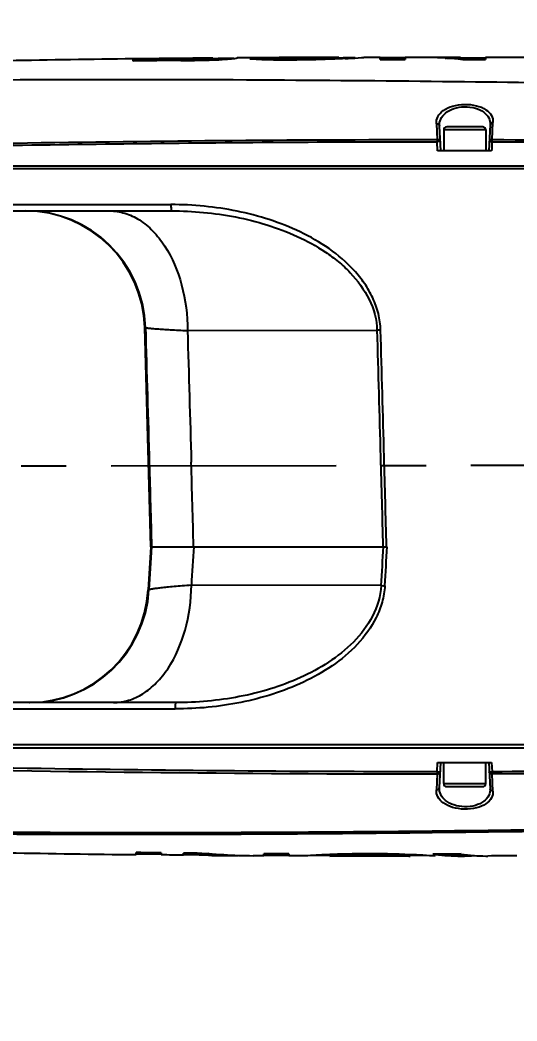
# Model space of a CAD drawing. Header units: millimetres. Extents: x 5828 to 6704, y 123 to 421.
# Drawn here: x 6561.51 to 6565.65, y 231.55 to 239.89 of the extents above; entities that cross this region are included whole.
import ezdxf

# ---------------------------------------------------------------- set-up
doc = ezdxf.new("R2010")
doc.units = ezdxf.units.MM
doc.linetypes.add('CENTER', pattern=[0.6, 0.375, -0.075, 0.075, -0.075])
for name, color, linetype in [('中心线', 7, 'Continuous'), ('外形图', 7, 'Continuous'), ('尺寸标注', 7, 'Continuous'), ('运动范围', 7, 'Continuous')]:
    doc.layers.add(name, color=color, linetype=linetype)
doc.styles.add('微软雅黑', font='msyh.ttc', dxfattribs={"height": 1.5})
doc.dimstyles.new('尺寸标注_1_20比例', dxfattribs={"dimtxt": 1.5, "dimasz": 1.25, "dimexe": 0.5, "dimexo": 0.4, "dimgap": 0.5, "dimtad": 1, "dimdec": 1, "dimlfac": 20, "dimdsep": 46, "dimtxsty": '微软雅黑', "dimcen": 0.09, "dimadec": 0, "dimazin": 0, "dimtp": 0.01, "dimtm": 0.01, "dimtfac": 1, "dimtdec": 1, "dimtofl": 0, "dimtmove": 0, "dimatfit": 3, "dimfxl": 1, "dimtolj": 1, "dimarcsym": 0})

# ---------------------------------------------------------------- blocks, each defined once
blk = doc.blocks.new('*D1116')
at = {"layer": 'Defpoints', "color": 0}
for p in [(6584.311, 246.3126), (6624.6766, 244.0809), (6580.2667, 236.2503), (6631.9232, 236.2503), (6532.269, 236.1435)]:
    blk.add_point(p, dxfattribs=at)
at = {"layer": '尺寸标注', "color": 0, "lineweight": -2}
blk.add_arc((6579.9508, 236.1946), 11.0175, 16.50404, 173.55736, dxfattribs=at)
at = {"layer": '尺寸标注', "color": 0}
for points in [[(6590.3116, 239.2767), (6590.7172, 239.3722), (6590.8009, 238.1077)], [(6568.7949, 237.4424), (6569.2109, 237.4192), (6568.9333, 236.1828)]]:
    blk.add_solid(points, dxfattribs=at)
at = {"layer": '尺寸标注', "color": 0, "insert": (6578.8726, 248.4438), "char_height": 1.5, "attachment_point": 5, "rotation": 5.0307, "style": '微软雅黑'}
blk.add_mtext('\\A1;-\\A1;170%%d', dxfattribs=at)
blk = doc.blocks.new('*D1117')
at = {"layer": 'Defpoints', "color": 0}
for p in [(6580.2667, 236.2503), (6631.9232, 236.2503), (6532.269, 236.1435), (6624.6766, 228.4196), (6574.1823, 226.4549)]:
    blk.add_point(p, dxfattribs=at)
at = {"layer": '尺寸标注', "color": 0, "lineweight": -2}
blk.add_arc((6580.5787, 236.1952), 11.6528, 186.21047, 343.85092, dxfattribs=at)
at = {"layer": '尺寸标注', "color": 0}
for points in [[(6569.2023, 234.946), (6568.7862, 234.9232), (6568.9259, 236.1828)], [(6591.9747, 232.907), (6591.5688, 233.0013), (6592.0545, 234.1718)]]:
    blk.add_solid(points, dxfattribs=at)
at = {"layer": '尺寸标注', "color": 0, "insert": (6579.6801, 225.8605), "char_height": 1.5, "attachment_point": 5, "rotation": 355.0307, "style": '微软雅黑'}
blk.add_mtext('\\A1;+\\A1;170%%d', dxfattribs=at)

msp = doc.modelspace()

# ---------------------------------------------------------------- linework, layer by layer
at = {"layer": '中心线', "linetype": 'CENTER', "ltscale": 5}
msp.add_line((6532.269, 236.1435), (6631.9232, 236.2503), dxfattribs=at)
at = {"layer": '外形图', "color": 7, "linetype": 'Continuous'}
for p, q in [((6562.4851, 239.5675), (6562.4505, 239.567)), ((6563.0607, 239.5633), (6563.0607, 239.5684)), ((6563.1165, 239.568), (6563.1165, 239.573)), ((6563.3193, 239.5752), (6563.3193, 239.5752)), ((6563.3193, 239.5752), (6563.3194, 239.5752)), ((6563.4286, 239.5759), (6563.3194, 239.5752)), ((6563.4239, 239.5664), (6563.4286, 239.5662)), ((6563.5643, 239.5678), (6563.5643, 239.5728)), ((6563.5689, 239.5726), (6563.5643, 239.5728)), ((6563.5643, 239.5678), (6563.5689, 239.5676)), ((6563.5689, 239.5676), (6563.5689, 239.5726)), ((6563.8157, 239.5651), (6563.8157, 239.5701)), ((6564.069, 239.5698), (6564.069, 239.5748)), ((6564.1679, 239.5792), (6564.1569, 239.5786)), ((6564.1679, 239.5742), (6564.1569, 239.5736)), ((6564.1679, 239.5742), (6564.1679, 239.5792)), ((6564.1679, 239.5792), (6564.1679, 239.5791)), ((6564.1679, 239.5741), (6564.1679, 239.5741)), ((6564.3572, 239.5782), (6564.3746, 239.5796)), ((6564.3746, 239.5796), (6564.3746, 239.5796)), ((6564.5115, 239.5618), (6564.5115, 239.5797)), ((6564.7212, 239.5748), (6564.6512, 239.5748)), ((6564.7212, 239.5798), (6564.7212, 239.5619)), ((6564.8054, 239.5798), (6564.7212, 239.5798)), ((6565.0528, 239.5745), (6565.018, 239.5746)), ((6565.0527, 239.5733), (6565.0596, 239.5729)), ((6565.0527, 239.5732), (6565.0596, 239.5729)), ((6565.1812, 239.5726), (6565.1812, 239.5776)), ((6565.277, 239.574), (6565.1812, 239.5743)), ((6565.277, 239.5741), (6565.251, 239.5741)), ((6565.3909, 239.5787), (6565.3909, 239.5609)), ((6562.4508, 239.5492), (6562.4508, 239.5595)), ((6562.8458, 239.5587), (6562.4508, 239.5545)), ((6562.8505, 239.5535), (6562.4508, 239.5492)), ((6562.8503, 239.5638), (6562.8456, 239.5637)), ((6562.8458, 239.5587), (6562.8458, 239.5637)), ((6562.8504, 239.5588), (6562.8458, 239.5587)), ((6565.1806, 239.5648), (6565.1866, 239.5644)), ((6565.1806, 239.5648), (6565.1866, 239.5644)), ((6564.9803, 239.0265), (6564.9871, 238.8948)), ((6565.0167, 238.8003), (6565.0058, 239.0074)), ((6565.3667, 239.0003), (6565.0667, 239.0003)), ((6565.4281, 239.0181), (6565.4167, 238.8003)), ((6565.4451, 238.894), (6565.4526, 239.0374)), ((6565.0417, 238.9753), (6565.0417, 238.8003)), ((6565.3917, 238.9753), (6565.0417, 238.9753)), ((6565.3917, 238.9753), (6565.3917, 238.8003)), ((6564.9907, 238.8003), (6564.9867, 238.8766)), ((6565.4408, 238.8003), (6564.9907, 238.8003)), ((6572.215, 238.6503), (6557.0658, 238.6503)), ((6557.0669, 238.6763), (6570.7922, 238.6763)), ((6557.0542, 238.3514), (6562.7669, 238.3521)), ((6559.518, 238.3003), (6562.7696, 238.3003)), ((6562.5988, 235.4984), (6562.5477, 237.3282)), ((6562.5541, 237.3282), (6562.5477, 237.3282)), ((6562.9054, 237.302), (6564.4843, 237.3043)), ((6562.5988, 235.4984), (6562.5772, 235.1401)), ((6562.5988, 235.4984), (6562.6055, 235.4984)), ((6562.9562, 235.5003), (6564.5701, 235.5003)), ((6564.5196, 235.1769), (6562.9375, 235.1797)), ((6562.5772, 235.1401), (6562.5836, 235.1401)), ((6559.3, 234.1485), (6562.8023, 234.1485)), ((6562.8049, 234.2003), (6559.3044, 234.2003)), ((6557.0658, 233.8503), (6572.2168, 233.8503)), ((6557.0669, 233.8242), (6570.7922, 233.8242)), ((6564.9867, 233.6239), (6564.9907, 233.7003)), ((6564.9907, 233.7003), (6565.4408, 233.7003)), ((6565.0058, 233.4932), (6565.0167, 233.7003)), ((6565.0417, 233.5253), (6565.0417, 233.7003)), ((6565.3917, 233.5253), (6565.3917, 233.7003)), ((6565.4167, 233.7003), (6565.4281, 233.4825)), ((6565.4408, 233.7003), (6565.4447, 233.6247)), ((6564.9871, 233.6058), (6564.9803, 233.474)), ((6565.4526, 233.4632), (6565.4451, 233.6065)), ((6565.0417, 233.5253), (6565.3917, 233.5253)), ((6565.0667, 233.5003), (6565.3667, 233.5003)), ((6562.4768, 232.9332), (6562.4768, 232.9506)), ((6562.685, 232.9483), (6562.685, 232.9309)), ((6562.8712, 232.929), (6562.8712, 232.9464)), ((6563.0815, 232.9413), (6563.0755, 232.9417)), ((6563.0815, 232.9412), (6563.0755, 232.9417)), ((6563.0808, 232.9337), (6563.0808, 232.9287)), ((6563.2084, 232.9323), (6563.2008, 232.9327)), ((6563.2084, 232.9322), (6563.2008, 232.9327)), ((6563.2044, 232.9262), (6563.2084, 232.9262)), ((6563.2044, 232.9262), (6563.2084, 232.9262)), ((6563.4557, 232.9245), (6563.4518, 232.9245)), ((6563.5409, 232.924), (6563.4557, 232.9245)), ((6563.5409, 232.924), (6563.5409, 232.9414)), ((6563.7505, 232.9404), (6563.7505, 232.9229)), ((6563.9082, 232.9237), (6563.8863, 232.9223)), ((6563.8925, 232.9227), (6563.8865, 232.9223)), ((6564.0923, 232.9266), (6563.9585, 232.927)), ((6564.0942, 232.934), (6564.0918, 232.9339)), ((6564.0922, 232.9266), (6564.1028, 232.9271)), ((6564.0922, 232.9266), (6564.0922, 232.9216)), ((6564.0923, 232.9266), (6564.0922, 232.9266)), ((6564.0923, 232.9216), (6564.1028, 232.9221)), ((6564.0923, 232.9216), (6564.0923, 232.9216)), ((6564.0923, 232.9216), (6564.0923, 232.9216)), ((6564.1914, 232.9307), (6564.1914, 232.9256)), ((6564.4284, 232.9338), (6564.4284, 232.9288)), ((6564.6631, 232.9301), (6564.6631, 232.9251)), ((6564.7519, 232.9263), (6564.763, 232.9257)), ((6564.7519, 232.9213), (6564.763, 232.9207)), ((6564.8979, 232.9258), (6564.763, 232.9257)), ((6564.8317, 232.9258), (6564.763, 232.9257)), ((6564.763, 232.9257), (6564.763, 232.9207)), ((6564.763, 232.9257), (6564.763, 232.9257)), ((6564.763, 232.9207), (6564.763, 232.9207)), ((6564.9518, 232.9222), (6564.9507, 232.9223)), ((6564.9695, 232.9209), (6564.9518, 232.9222)), ((6564.9695, 232.9209), (6564.9695, 232.9209)), ((6565.1856, 232.9213), (6565.1867, 232.9213)), ((6565.1856, 232.9213), (6565.1867, 232.9213)), ((6565.1879, 232.9385), (6565.1863, 232.9387)), ((6565.1879, 232.9385), (6565.1863, 232.9387))]:
    msp.add_line(p, q, dxfattribs=at)
for centre, radius, start, end in [((6564.3484, 78.3432), 161.235, 90.674451, 91.044346), ((6564.5003, 66.0437), 173.5348, 90.544798, 90.665373), ((6564.5122, 65.158), 174.4162, 90.401511, 90.458557), ((6563.8556, 231.5544), 8.0237, 92.7499, 93.08448), ((6564.6343, 48.6008), 190.9789, 90.245608, 90.361735), ((6563.7781, 247.4569), 7.8985, 267.46407, 270.27294), ((6563.8557, 231.5522), 8.0259, 92.08086, 92.74992), ((6563.8557, 231.5515), 8.0216, 92.082, 92.67704), ((6563.7738, 247.6214), 8.0514, 268.5416, 270.29834), ((6563.7737, 247.6082), 8.0432, 268.54113, 270.29966), ((6563.7977, 247.4965), 7.9264, 270.13068, 271.96196), ((6563.7974, 247.4929), 7.9278, 270.13238, 271.96334), ((6563.8109, 246.5503), 6.9803, 272.11944, 272.84147), ((6563.8121, 246.5116), 6.9466, 272.11935, 272.84478), ((6564.6584, 44.3493), 195.2255, 90.104083, 90.143962), ((6564.6581, 44.4455), 195.1294, 90.10391, 90.143941), ((6563.7664, 247.6655), 8.1089, 273.19531, 273.37665), ((6563.8131, 246.8987), 7.3407, 273.36565, 274.2505), ((6564.803, 234.8012), 4.7786, 87.00374, 89.97047), ((6565.045, 234.7608), 4.8187, 89.90769, 91.35991), ((6564.8023, 234.7886), 4.7912, 85.47111, 86.92145), ((6562.6896, 256.1474), 16.5844, 270.5554, 270.69057), ((6562.6897, 256.0964), 16.5384, 270.5566, 270.69195), ((6563.0004, 240.8143), 1.2524, 272.75979, 273.41314), ((6565.0667, 238.9753), 0.025, 90, 180), ((6565.3667, 238.9753), 0.025, 0, 90), ((6561.5547, 237.3005), 0.9998, 1.58912, 89.98904), ((6561.5481, 237.3003), 1, 1.6, 89.61314), ((6239.4699, 227.0284), 323.5964, 1.500185, 1.624864), ((6633.2011, 230.9548), 70.3911, 176.297605, 176.558972), ((6561.579, 235.2003), 1, 270.38587, 356.55), ((6561.5856, 235.2001), 0.9998, 270.01045, 356.56129), ((6565.0102, 454.9036), 221.2975, 268.721407, 269.994013), ((6565.0667, 233.5253), 0.025, 180, 270), ((6565.3667, 233.5253), 0.025, 270, 0), ((6564.3516, 394.3527), 161.4304, 268.955805, 269.334575), ((6564.5758, 414.7749), 181.8488, 269.462913, 269.528981), ((6563.482, 237.6953), 4.7709, 265.18457, 266.62147), ((6564.5758, 414.7749), 181.8488, 269.567922, 269.578726), ((6563.4814, 237.685), 4.7606, 266.7125, 269.64418), ((6563.2405, 237.7216), 4.7956, 269.61568, 271.01672), ((6564.626, 422.2277), 189.3019, 269.671572, 269.735025), ((6564.3568, 226.4876), 6.4517, 93.1534, 93.98764), ((6564.3438, 226.6945), 6.2445, 92.31311, 93.13869), ((6564.4063, 226.4043), 6.5299, 91.88575, 92.66383), ((6564.407, 226.3774), 6.5518, 91.88525, 92.661), ((6564.4024, 226.0513), 6.8825, 89.78303, 91.7562), ((6564.4023, 226.0477), 6.8812, 89.78229, 91.75583), ((6564.4385, 225.2394), 7.7005, 87.20509, 90.07482), ((6564.4349, 225.9376), 6.9963, 88.13091, 90.05274), ((6564.4349, 225.9277), 7.0011, 88.13213, 90.05263), ((6564.3891, 225.4899), 7.4453, 87.20705, 87.8914), ((6564.3883, 225.4617), 7.4685, 87.20964, 87.89206), ((6564.3807, 224.7205), 8.2216, 86.80133, 86.97927), ((6564.4436, 225.7745), 7.1658, 85.93893, 86.83282), ((6565.1857, 234.5191), 1.598, 261.57999, 262.2892), ((6565.1827, 234.4948), 1.5735, 262.27968, 270.10739), ((6565.1826, 234.4966), 1.5703, 263.016, 270.11175), ((6564.6823, 462.8229), 229.8974, 270.125447, 270.15288), ((6565.1821, 234.4865), 1.5653, 270.168, 274.35725), ((6565.4056, 234.3584), 1.4366, 261.28062, 269.54562), ((6565.4049, 234.3421), 1.4202, 269.57146, 270.18061)]:
    msp.add_arc(centre, radius, start, end, dxfattribs=at)
for points in [[(6563.1165, 239.573), (6563.0278, 239.5723), (6562.939, 239.5716), (6562.8503, 239.5707)], [(6564.1679, 239.5792), (6564.0505, 239.5789), (6563.9331, 239.5785), (6563.8157, 239.578)], [(6564.5115, 239.5797), (6564.4659, 239.5797), (6564.4202, 239.5796), (6564.3746, 239.5796)], [(6564.6512, 239.5748), (6564.6046, 239.5748), (6564.5581, 239.5748), (6564.5115, 239.5747)], [(6565.3909, 239.5737), (6565.3529, 239.5738), (6565.315, 239.574), (6565.277, 239.5741)], [(6565.7147, 239.5775), (6565.6068, 239.578), (6565.4988, 239.5784), (6565.3909, 239.5787)], [(6564.5115, 239.5618), (6564.5814, 239.5619), (6564.6513, 239.5619), (6564.7212, 239.5619)], [(6565.277, 239.5613), (6565.315, 239.5612), (6565.3529, 239.5611), (6565.3909, 239.5609)], [(6565.4434, 238.8759), (6565.444, 238.8507), (6565.4421, 238.8255), (6565.4408, 238.8003)], [(6562.5541, 237.3282), (6562.565, 236.9499), (6562.5757, 236.5716), (6562.5863, 236.1933)], [(6562.9049, 237.3021), (6562.9156, 236.9361), (6562.926, 236.5701), (6562.9362, 236.2041)], [(6564.4847, 237.3043), (6564.4947, 236.9528), (6564.5045, 236.6014), (6564.5142, 236.2499)], [(6564.5445, 236.2503), (6564.5349, 236.602), (6564.5251, 236.9537), (6564.5151, 237.3054)], [(6564.5142, 236.2499), (6564.5211, 236), (6564.528, 235.7501), (6564.5347, 235.5003)], [(6564.5651, 235.5003), (6564.5584, 235.7503), (6564.5515, 236.0003), (6564.5445, 236.2503)], [(6562.5863, 236.1933), (6562.5927, 235.962), (6562.5992, 235.7307), (6562.6055, 235.4995)], [(6562.6055, 235.4984), (6562.5982, 235.379), (6562.5909, 235.2595), (6562.5836, 235.1401)], [(6564.5202, 235.1768), (6564.5267, 235.2846), (6564.5332, 235.3925), (6564.5396, 235.5003)], [(6564.5505, 235.1748), (6564.5571, 235.2833), (6564.5636, 235.3918), (6564.5701, 235.5003)], [(6562.6849, 232.9359), (6562.6155, 232.9366), (6562.5462, 232.9373), (6562.4768, 232.9382)], [(6562.8711, 232.929), (6562.8091, 232.9296), (6562.747, 232.9302), (6562.6849, 232.9309)], [(6562.9851, 232.9454), (6562.9471, 232.9457), (6562.9091, 232.946), (6562.8712, 232.9464)], [(6563.122, 232.9321), (6563.1083, 232.9324), (6563.0946, 232.9333), (6563.0808, 232.9337)], [(6563.1632, 232.9321), (6563.1495, 232.9322), (6563.1357, 232.9318), (6563.122, 232.9321)], [(6563.2044, 232.9312), (6563.1907, 232.9313), (6563.1769, 232.932), (6563.1632, 232.9321)], [(6563.8862, 232.9223), (6563.841, 232.9225), (6563.7957, 232.9227), (6563.7505, 232.9229)], [(6564.4284, 232.9209), (6564.3164, 232.921), (6564.2043, 232.9213), (6564.0923, 232.9216)], [(6564.763, 232.9207), (6564.6515, 232.9207), (6564.5399, 232.9208), (6564.4284, 232.9209)], [(6565.1863, 232.9387), (6565.1081, 232.9385), (6565.0299, 232.9384), (6564.9517, 232.9383)], [(6565.6527, 232.9228), (6565.5716, 232.9224), (6565.4905, 232.9221), (6565.4093, 232.9219)]]:
    msp.add_open_spline(points, degree=3, dxfattribs=at)
for points, knots in [([(6563.0607, 239.5684), (6563.0488, 239.5678), (6562.9917, 239.5656), (6562.9346, 239.5647), (6562.8895, 239.5642)], [0, 0, 0, 0, 0.209801, 1, 1, 1, 1]), ([(6563.1165, 239.573), (6563.1119, 239.572), (6563.0932, 239.5704), (6563.0747, 239.569), (6563.0607, 239.5684)], [0, 0, 0, 0, 0.253467, 1, 1, 1, 1]), ([(6563.1165, 239.5681), (6563.1128, 239.5672), (6563.099, 239.5659), (6563.0851, 239.5647), (6563.075, 239.5641)], [0, 0, 0, 0, 0.270024, 1, 1, 1, 1]), ([(6563.1086, 239.5583), (6563.1464, 239.5595), (6563.2061, 239.562), (6563.2656, 239.5669), (6563.2873, 239.5696)], [0, 0, 0, 0, 0.63417, 1, 1, 1, 1]), ([(6563.2873, 239.5696), (6563.2918, 239.5701), (6563.3022, 239.5716), (6563.3126, 239.5732), (6563.3183, 239.5748)], [0, 0, 0, 0, 0.433525, 1, 1, 1, 1]), ([(6563.3183, 239.5748), (6563.3185, 239.5749), (6563.3188, 239.575), (6563.3193, 239.5751), (6563.3193, 239.5752)], [0, 0, 0, 0, 0.753129, 1, 1, 1, 1]), ([(6564.2184, 239.5692), (6564.1897, 239.5677), (6564.0556, 239.5614), (6563.9213, 239.559), (6563.8157, 239.5586)], [0, 0, 0, 0, 0.214242, 1, 1, 1, 1]), ([(6565.1812, 239.5776), (6565.1705, 239.5779), (6565.1438, 239.5793), (6565.101, 239.5786), (6565.0688, 239.5795), (6565.0528, 239.5795)], [0, 0, 0, 0, 0.250069, 0.625022, 1, 1, 1, 1]), ([(6565.0528, 239.5745), (6565.0635, 239.5745), (6565.0902, 239.5737), (6565.1331, 239.5745), (6565.1652, 239.5731), (6565.1812, 239.5726)], [0, 0, 0, 0, 0.249988, 0.624949, 1, 1, 1, 1]), ([(6562.8458, 239.5637), (6562.8129, 239.5634), (6562.7553, 239.5619), (6562.673, 239.5613), (6562.5742, 239.5622), (6562.5001, 239.5601), (6562.4508, 239.5595)], [0, 0, 0, 0, 0.250004, 0.437498, 0.625003, 1, 1, 1, 1]), ([(6562.8502, 239.5535), (6562.8721, 239.5537), (6562.9582, 239.5546), (6563.0444, 239.5561), (6563.1086, 239.5583)], [0, 0, 0, 0, 0.254036, 1, 1, 1, 1]), ([(6563.0607, 239.5634), (6563.0488, 239.5628), (6562.9917, 239.5606), (6562.9346, 239.5597), (6562.8895, 239.5592)], [0, 0, 0, 0, 0.209801, 1, 1, 1, 1]), ([(6565.1866, 239.5644), (6565.1926, 239.5639), (6565.2227, 239.5619), (6565.2529, 239.5613), (6565.277, 239.5613)], [0, 0, 0, 0, 0.200355, 1, 1, 1, 1]), ([(6572.0667, 239.0968), (6571.1509, 239.1867), (6569.7775, 239.2727), (6567.9408, 239.3314), (6566.5453, 239.3577), (6565.1025, 239.3772), (6562.9378, 239.3974), (6561.251, 239.3941), (6560.0667, 239.3775)], [0, 0, 0, 0, 0.229904, 0.343574, 0.459126, 0.578614, 0.704076, 1, 1, 1, 1]), ([(6564.9803, 239.0265), (6564.9793, 239.0464), (6564.9889, 239.0903), (6565.0398, 239.1435), (6565.1186, 239.1786), (6565.2146, 239.1922), (6565.311, 239.1824), (6565.3911, 239.151), (6565.4438, 239.1002), (6565.4537, 239.0568), (6565.4526, 239.0374)], [0, 0, 0, 0, 0.095182, 0.203768, 0.340146, 0.501297, 0.663004, 0.799675, 0.906793, 1, 1, 1, 1]), ([(6565.0058, 239.0074), (6565.0048, 239.0269), (6565.0125, 239.0692), (6565.057, 239.1226), (6565.1281, 239.1581), (6565.2149, 239.172), (6565.3023, 239.1621), (6565.3748, 239.1301), (6565.4211, 239.079), (6565.4291, 239.0372), (6565.4281, 239.0181)], [0, 0, 0, 0, 0.100721, 0.211282, 0.345293, 0.501559, 0.658209, 0.792245, 0.901215, 1, 1, 1, 1]), ([(6564.9803, 239.0265), (6564.9865, 239.0267), (6564.9986, 239.0239), (6565.0055, 239.0127), (6565.0058, 239.0074)], [0, 0, 0, 0, 0.53499, 1, 1, 1, 1]), ([(6565.4526, 239.0374), (6565.4467, 239.0374), (6565.435, 239.0343), (6565.4284, 239.0233), (6565.4281, 239.0181)], [0, 0, 0, 0, 0.530748, 1, 1, 1, 1]), ([(6560.0719, 238.8211), (6560.8905, 238.8382), (6562.1188, 238.8592), (6563.7572, 238.8743), (6564.5768, 238.8765), (6564.9867, 238.8766)], [0, 0, 0, 0, 0.499728, 0.749813, 1, 1, 1, 1]), ([(6560.0722, 238.8393), (6560.4956, 238.8482), (6562.1337, 238.8792), (6563.7721, 238.895), (6564.9871, 238.8944)], [0, 0, 0, 0, 0.258451, 1, 1, 1, 1]), ([(6564.9871, 238.8948), (6564.987, 238.8936), (6564.9868, 238.8876), (6564.9867, 238.8817), (6564.9867, 238.877)], [0, 0, 0, 0, 0.204988, 1, 1, 1, 1]), ([(6565.0127, 238.8768), (6565.0127, 238.877), (6565.0117, 238.877), (6565.0105, 238.8772), (6565.0079, 238.8772), (6565.0033, 238.8773), (6564.9961, 238.8771), (6564.99, 238.8768), (6564.9867, 238.8766)], [0, 0, 0, 0, 0.021547, 0.079314, 0.172089, 0.296637, 0.621502, 1, 1, 1, 1]), ([(6564.9871, 238.8948), (6564.9932, 238.895), (6565.0051, 238.8926), (6565.0124, 238.8819), (6565.0127, 238.8768)], [0, 0, 0, 0, 0.544734, 1, 1, 1, 1]), ([(6565.4451, 238.894), (6565.4392, 238.8941), (6565.4278, 238.8914), (6565.4209, 238.881), (6565.4206, 238.876)], [0, 0, 0, 0, 0.543775, 1, 1, 1, 1]), ([(6565.4434, 238.8759), (6565.4405, 238.8761), (6565.4351, 238.8763), (6565.4287, 238.8764), (6565.4247, 238.8764), (6565.4225, 238.8764), (6565.4215, 238.8762), (6565.4207, 238.8762), (6565.4206, 238.876)], [0, 0, 0, 0, 0.387525, 0.710248, 0.832553, 0.923066, 0.97916, 1, 1, 1, 1]), ([(6565.4447, 238.8762), (6565.4447, 238.8779), (6565.4448, 238.8838), (6565.4449, 238.8898), (6565.4451, 238.894)], [0, 0, 0, 0, 0.284262, 1, 1, 1, 1]), ([(6565.4447, 238.8758), (6565.8908, 238.8747), (6566.783, 238.8674), (6567.8982, 238.8497), (6568.7903, 238.825), (6569.459, 238.7965), (6570.1271, 238.7529), (6570.5709, 238.7048), (6570.7922, 238.6763)], [0, 0, 0, 0, 0.249941, 0.499933, 0.624943, 0.749958, 0.874978, 1, 1, 1, 1]), ([(6565.4451, 238.8942), (6565.9607, 238.8926), (6566.9488, 238.884), (6568.3615, 238.8591), (6569.6304, 238.812), (6570.4256, 238.744), (6570.7947, 238.694)], [0, 0, 0, 0, 0.288797, 0.553477, 0.791345, 1, 1, 1, 1]), ([(6564.5151, 237.3054), (6564.5147, 237.3517), (6564.5008, 237.4444), (6564.4537, 237.5759), (6564.3841, 237.697), (6564.2677, 237.8416), (6564.0898, 237.9925), (6563.8478, 238.1303), (6563.5888, 238.2321), (6563.3195, 238.302), (6563.0446, 238.343), (6562.8594, 238.3527), (6562.7669, 238.352)], [0, 0, 0, 0, 0.062575, 0.125206, 0.187749, 0.250359, 0.375199, 0.50012, 0.625085, 0.750044, 0.875038, 1, 1, 1, 1]), ([(6562.7669, 238.3521), (6562.7669, 238.3455), (6562.767, 238.3334), (6562.7675, 238.319), (6562.7681, 238.3098), (6562.7685, 238.3047), (6562.769, 238.3022), (6562.7693, 238.3003), (6562.7697, 238.3003)], [0, 0, 0, 0, 0.377695, 0.701056, 0.825861, 0.919329, 0.977618, 1, 1, 1, 1]), ([(6562.255, 238.2996), (6562.2977, 238.2997), (6562.3857, 238.2861), (6562.5098, 238.2269), (6562.6227, 238.1324), (6562.7582, 237.9588), (6562.8744, 237.6776), (6562.9052, 237.4305), (6562.9054, 237.302)], [0, 0, 0, 0, 0.098181, 0.201175, 0.312498, 0.433883, 0.704559, 1, 1, 1, 1]), ([(6562.7697, 238.3), (6562.9492, 238.3002), (6563.2196, 238.2753), (6563.5686, 238.1883), (6563.8215, 238.093), (6564.0196, 237.9851), (6564.1646, 237.8778), (6564.3601, 237.6995), (6564.4841, 237.4807), (6564.4843, 237.3043)], [0, 0, 0, 0, 0.250909, 0.3765, 0.502103, 0.62769, 0.690519, 0.753447, 1, 1, 1, 1]), ([(6562.5541, 237.3282), (6562.5549, 237.3275), (6562.5578, 237.3266), (6562.5633, 237.3253), (6562.5716, 237.324), (6562.5879, 237.3218), (6562.615, 237.3192), (6562.655, 237.316), (6562.7048, 237.3126), (6562.7639, 237.3091), (6562.8317, 237.3056), (6562.8797, 237.3033), (6562.9049, 237.3021)], [0, 0, 0, 0, 0.008806, 0.024997, 0.048762, 0.080114, 0.165331, 0.279703, 0.422037, 0.590827, 0.784311, 1, 1, 1, 1]), ([(6564.5151, 237.3054), (6564.5124, 237.3053), (6564.5022, 237.305), (6564.4921, 237.3046), (6564.4847, 237.3043)], [0, 0, 0, 0, 0.271116, 1, 1, 1, 1]), ([(6562.6055, 235.4984), (6562.6055, 235.4983), (6562.6056, 235.4992), (6562.6055, 235.4993), (6562.6055, 235.4996)], [0, 0, 0, 0, 0.231406, 1, 1, 1, 1]), ([(6562.6056, 235.4995), (6562.6085, 235.5001), (6562.6179, 235.4999), (6562.6372, 235.5004), (6562.6672, 235.5001), (6562.7072, 235.5001), (6562.7571, 235.5001), (6562.8414, 235.5001), (6562.9091, 235.5001), (6562.9569, 235.5002)], [0, 0, 0, 0, 0.024695, 0.080013, 0.165398, 0.27993, 0.422359, 0.591122, 1, 1, 1, 1]), ([(6562.2876, 234.2011), (6562.3297, 234.2011), (6562.4165, 234.2143), (6562.5392, 234.272), (6562.6511, 234.3643), (6562.7858, 234.5341), (6562.9029, 234.81), (6562.9357, 235.0531), (6562.9375, 235.1797)], [0, 0, 0, 0, 0.098364, 0.201449, 0.312733, 0.433972, 0.704318, 1, 1, 1, 1]), ([(6562.9369, 235.1798), (6562.9115, 235.1777), (6562.8633, 235.1737), (6562.7952, 235.1678), (6562.7357, 235.1623), (6562.6855, 235.157), (6562.6452, 235.1522), (6562.6179, 235.1483), (6562.6014, 235.1455), (6562.593, 235.1438), (6562.5873, 235.1422), (6562.5844, 235.1409), (6562.5836, 235.1401)], [0, 0, 0, 0, 0.214701, 0.407561, 0.57603, 0.718293, 0.832858, 0.91845, 0.950038, 0.974085, 0.990637, 1, 1, 1, 1]), ([(6564.5505, 235.1748), (6564.5478, 235.1289), (6564.5322, 235.0376), (6564.4657, 234.8655), (6564.3282, 234.6774), (6564.1151, 234.501), (6563.8743, 234.3658), (6563.617, 234.2664), (6563.2616, 234.1745), (6562.9855, 234.1483), (6562.8023, 234.1485)], [0, 0, 0, 0, 0.062628, 0.125268, 0.250168, 0.3751, 0.500099, 0.625149, 0.750172, 1, 1, 1, 1]), ([(6564.5196, 235.1769), (6564.5152, 235.0881), (6564.4603, 234.9119), (6564.2957, 234.6977), (6564.0848, 234.5306), (6563.8486, 234.4035), (6563.5974, 234.3102), (6563.2512, 234.2247), (6562.983, 234.2004), (6562.805, 234.2006)], [0, 0, 0, 0, 0.124796, 0.249805, 0.374823, 0.4999, 0.624993, 0.750068, 1, 1, 1, 1]), ([(6564.5202, 235.1768), (6564.5224, 235.1767), (6564.5325, 235.1759), (6564.5426, 235.1752), (6564.5505, 235.1748)], [0, 0, 0, 0, 0.221812, 1, 1, 1, 1]), ([(6562.805, 234.2003), (6562.8047, 234.2003), (6562.8044, 234.1983), (6562.8038, 234.1959), (6562.8034, 234.1908), (6562.8028, 234.1816), (6562.8024, 234.1672), (6562.8023, 234.155), (6562.8023, 234.1485)], [0, 0, 0, 0, 0.022007, 0.079977, 0.173184, 0.297864, 0.621611, 1, 1, 1, 1]), ([(6570.7922, 233.8242), (6570.35, 233.7655), (6569.4592, 233.6962), (6568.1213, 233.6545), (6566.783, 233.6332), (6565.8908, 233.6258), (6565.4447, 233.6247)], [0, 0, 0, 0, 0.250002, 0.500035, 0.750043, 1, 1, 1, 1]), ([(6570.7947, 233.8065), (6570.4256, 233.7566), (6569.6304, 233.6885), (6568.3615, 233.6414), (6566.9488, 233.6165), (6565.9607, 233.608), (6565.4451, 233.6063)], [0, 0, 0, 0, 0.208655, 0.446524, 0.711204, 1, 1, 1, 1]), ([(6564.9867, 233.6239), (6564.5768, 233.6239), (6562.9384, 233.6288), (6561.3001, 233.6537), (6560.0719, 233.6794)], [0, 0, 0, 0, 0.250188, 1, 1, 1, 1]), ([(6564.9867, 233.6239), (6564.99, 233.6237), (6564.9961, 233.6235), (6565.0033, 233.6233), (6565.0079, 233.6233), (6565.0105, 233.6233), (6565.0117, 233.6235), (6565.0127, 233.6236), (6565.0127, 233.6238)], [0, 0, 0, 0, 0.378491, 0.703352, 0.827901, 0.920678, 0.978449, 1, 1, 1, 1]), ([(6564.9867, 233.6235), (6564.9867, 233.6219), (6564.9868, 233.6159), (6564.9869, 233.61), (6564.9871, 233.6058)], [0, 0, 0, 0, 0.284143, 1, 1, 1, 1]), ([(6564.9871, 233.6058), (6564.9932, 233.6055), (6565.0051, 233.6079), (6565.0124, 233.6187), (6565.0127, 233.6238)], [0, 0, 0, 0, 0.54502, 1, 1, 1, 1]), ([(6565.4206, 233.6245), (6565.4207, 233.6244), (6565.4216, 233.6243), (6565.4227, 233.6242), (6565.425, 233.6241), (6565.4292, 233.6241), (6565.436, 233.6243), (6565.4416, 233.6245), (6565.4447, 233.6247)], [0, 0, 0, 0, 0.020978, 0.077657, 0.168978, 0.292046, 0.615824, 1, 1, 1, 1]), ([(6565.4451, 233.6065), (6565.4392, 233.6065), (6565.4278, 233.6091), (6565.4209, 233.6196), (6565.4206, 233.6245)], [0, 0, 0, 0, 0.543966, 1, 1, 1, 1]), ([(6565.4451, 233.6065), (6565.445, 233.6077), (6565.4448, 233.6137), (6565.4447, 233.6196), (6565.4447, 233.6244)], [0, 0, 0, 0, 0.204752, 1, 1, 1, 1]), ([(6564.9803, 233.474), (6564.9865, 233.4738), (6564.9986, 233.4767), (6565.0055, 233.4878), (6565.0058, 233.4932)], [0, 0, 0, 0, 0.534993, 1, 1, 1, 1]), ([(6565.4281, 233.4825), (6565.4291, 233.4633), (6565.4212, 233.4217), (6565.375, 233.3706), (6565.3027, 233.3386), (6565.2154, 233.3285), (6565.1285, 233.3423), (6565.0572, 233.3778), (6565.0126, 233.4312), (6565.0048, 233.4736), (6565.0058, 233.4932)], [0, 0, 0, 0, 0.098556, 0.207277, 0.341066, 0.497562, 0.65394, 0.788274, 0.899089, 1, 1, 1, 1]), ([(6565.4526, 233.4632), (6565.4467, 233.4632), (6565.435, 233.4663), (6565.4284, 233.4772), (6565.4281, 233.4825)], [0, 0, 0, 0, 0.530742, 1, 1, 1, 1]), ([(6560.0723, 233.1349), (6561.0714, 233.1202), (6562.5707, 233.1138), (6564.5699, 233.1261), (6566.0702, 233.1443), (6567.5709, 233.1686), (6569.0716, 233.2104), (6570.5712, 233.2866), (6571.569, 233.3695), (6572.0667, 233.4221)], [0, 0, 0, 0, 0.249745, 0.374703, 0.499706, 0.624747, 0.749818, 0.874904, 1, 1, 1, 1]), ([(6560.0758, 233.1183), (6561.0745, 233.1043), (6563.0732, 233.0969), (6567.0709, 233.1398), (6570.0754, 233.2048), (6572.0667, 233.3963)], [0, 0, 0, 0, 0.249758, 0.499745, 1, 1, 1, 1]), ([(6565.4526, 233.4632), (6565.4537, 233.4437), (6565.4439, 233.4004), (6565.3912, 233.3496), (6565.3112, 233.3182), (6565.2147, 233.3083), (6565.1188, 233.3219), (6565.0399, 233.3569), (6564.9889, 233.4102), (6564.9793, 233.4542), (6564.9803, 233.474)], [0, 0, 0, 0, 0.093159, 0.200207, 0.336786, 0.498398, 0.65964, 0.796109, 0.904758, 1, 1, 1, 1]), ([(6562.685, 232.9483), (6562.6676, 232.9485), (6562.6243, 232.9498), (6562.5549, 232.9489), (6562.5029, 232.9503), (6562.4768, 232.9506)], [0, 0, 0, 0, 0.250005, 0.625001, 1, 1, 1, 1]), ([(6562.9851, 232.9454), (6563.0015, 232.9452), (6563.0317, 232.9442), (6563.0618, 232.9429), (6563.0755, 232.9417)], [0, 0, 0, 0, 0.546143, 1, 1, 1, 1]), ([(6563.0808, 232.9287), (6563.0911, 232.9284), (6563.1168, 232.9267), (6563.1581, 232.9276), (6563.189, 232.9263), (6563.2044, 232.9262)], [0, 0, 0, 0, 0.250104, 0.625022, 1, 1, 1, 1]), ([(6563.7505, 232.9404), (6563.7331, 232.9404), (6563.6894, 232.9411), (6563.6195, 232.9406), (6563.5671, 232.9413), (6563.5409, 232.9414)], [0, 0, 0, 0, 0.250001, 0.625, 1, 1, 1, 1]), ([(6564.4284, 232.9398), (6564.3988, 232.9399), (6564.2874, 232.9396), (6564.176, 232.9372), (6564.0942, 232.934)], [0, 0, 0, 0, 0.265923, 1, 1, 1, 1])]:
    msp.add_open_spline(points, degree=3, knots=knots, dxfattribs=at)
at = {"layer": '运动范围'}
msp.add_arc((6580.2667, 236.2503), 45.095, 10, 350, dxfattribs=at)

# ---------------------------------------------------------------- dimensions: what is measured, and where the dimension line sits
at = {"layer": '尺寸标注'}
for base, line2, text, picture, middle in [((6584.311, 246.3126), ((6580.2667, 236.2503), (6624.6766, 244.0809)), '\\A1;-<>', '*D1116', (6578.8726, 248.4438)), ((6574.1823, 226.4549), ((6624.6766, 228.4196), (6580.2667, 236.2503)), '\\A1;+<>', '*D1117', (6579.6801, 225.8605))]:
    dim = msp.add_angular_dim_2l(base=base, line1=((6532.269, 236.1435), (6631.9232, 236.2503)), line2=line2, text=text, dimstyle='尺寸标注_1_20比例', override={"dimtxsty": '微软雅黑'}, dxfattribs=at)
    dim.commit()
    dim.dimension.update_dxf_attribs({"geometry": picture, "text_midpoint": middle})

doc.saveas('drawing.dxf')
